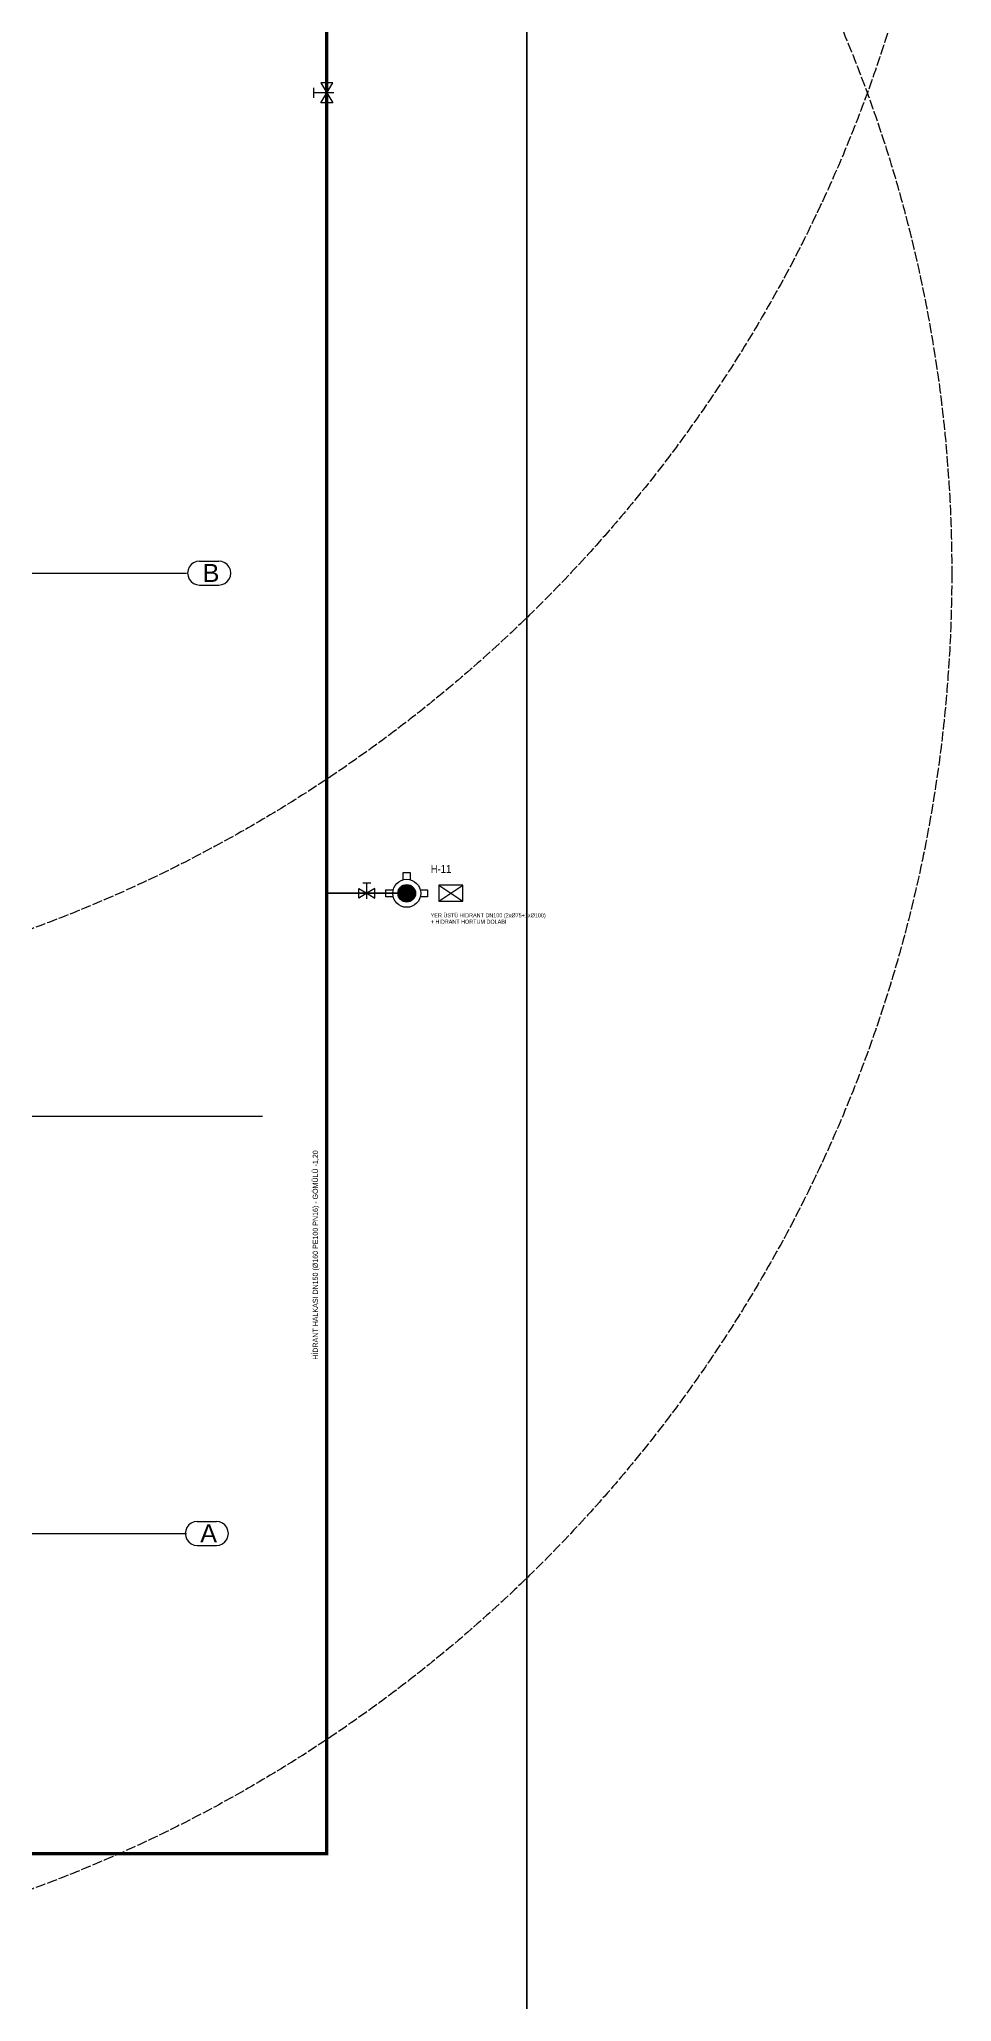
# Model space of a CAD drawing. Header units: centimetres. Extents: x 183171 to 202211, y -17274 to 19108.
# Drawn here: x 199891 to 202171, y 7086 to 11990 of the extents above; entities that cross this region are included whole.
import ezdxf
from ezdxf.enums import TextEntityAlignment as Align

# ---------------------------------------------------------------- set-up
doc = ezdxf.new("R2010")
doc.units = ezdxf.units.CM
doc.header["$LTSCALE"] = 20
doc.linetypes.add('DASHED', pattern=[1.524, 1.27, -0.254])
for name, color, linetype in [('ROTAS-MIMARI', 8, 'CONTINUOUS'), ('ROTAS-MIMARI-AKS', 8, 'CONTINUOUS'), ('ROTAS-PAFTA', 7, 'CONTINUOUS'), ('ROTAS-YANGIN-CAP', 2, 'CONTINUOUS'), ('ROTAS-YANGIN-DOLAP-ETKI', 9, 'DASHED'), ('ROTAS-YANGIN-HIDRANT', 4, 'CONTINUOUS'), ('ROTAS-YANGIN-HIDRANT-BORU', 4, 'DASHED')]:
    doc.layers.add(name, color=color, linetype=linetype)
doc.styles.add('ROTAS', font='arial.ttf')

# ---------------------------------------------------------------- blocks, each defined once
blk = doc.blocks.new('ROTAS-SMB-KELEBEK')
for p, q in [((-5, 13), (5, 13)), ((0, 7), (0, 13)), ((0, -7), (0, 7))]:
    blk.add_line(p, q)
for points in [[(-10, -6), (-10, 6), (0, 0)], [(10, -6), (10, 6), (0, 0)]]:
    blk.add_lwpolyline(points, close=True)
blk = doc.blocks.new('ROTAS-SMB-HIDRANT')
h = blk.add_hatch(color=256)
h.dxf.hatch_style = 1
h.paths.add_polyline_path([(22, 0), (19.1, 11), (11, 19.1), (0, 22), (-11, 19.1), (-19.1, 11), (-22, 0), (-19.1, -11), (-11, -19.1), (0, -22), (11, -19.1), (19.1, -11)])
for points in [[(-9, 35), (-9, 52), (9, 52), (9, 35)], [(-35, -9), (-52, -9), (-52, 9), (-35, 9)], [(35, 9), (52, 9), (52, -9), (35, -9)]]:
    blk.add_lwpolyline(points)
for radius in [35, 22]:
    blk.add_circle((0, 0), radius)
blk = doc.blocks.new('ROTAS-SMB-HORTUM-DOLABI')
for p, q in [((-30, -20), (30, 20)), ((-30, 20), (30, -20))]:
    blk.add_line(p, q)
blk.add_lwpolyline([(-30, -20), (30, -20), (30, 20), (-30, 20)], close=True)

msp = doc.modelspace()

# ---------------------------------------------------------------- linework, layer by layer
at = {"layer": 'ROTAS-MIMARI'}
msp.add_lwpolyline([(184549.9, 9299), (200448.5, 9299)], dxfattribs=at)
at = {"layer": 'ROTAS-MIMARI-AKS'}
for points in [[(184958.8, 10656.3), (200258.8, 10656.3)], [(200291.5, 10686.3), (200283.7, 10685.2), (200276.5, 10682.2), (200270.3, 10677.5), (200265.5, 10671.3), (200262.5, 10664), (200261.5, 10656.3), (200262.5, 10648.5), (200265.5, 10641.3), (200270.3, 10635.1), (200276.5, 10630.3), (200283.7, 10627.3), (200291.5, 10626.3)], [(200291.5, 10686.3), (200339.3, 10686.3)], [(200339.3, 10626.3), (200347.1, 10627.3), (200354.3, 10630.3), (200360.5, 10635.1), (200365.3, 10641.3), (200368.3, 10648.5), (200369.3, 10656.3), (200368.3, 10664), (200365.3, 10671.3), (200360.5, 10677.5), (200354.3, 10682.2), (200347.1, 10685.2), (200339.3, 10686.3)], [(200291.5, 10626.3), (200339.3, 10626.3)], [(184958.8, 8256.3), (200258.8, 8256.3)], [(200285.5, 8286.3), (200277.8, 8285.2), (200270.5, 8282.2), (200264.3, 8277.5), (200259.6, 8271.3), (200256.6, 8264), (200255.5, 8256.3), (200256.6, 8248.5), (200259.6, 8241.3), (200264.3, 8235.1), (200270.5, 8230.3), (200277.8, 8227.3), (200285.5, 8226.3)], [(200285.5, 8286.3), (200333.4, 8286.3)], [(200333.4, 8226.3), (200341.1, 8227.3), (200348.4, 8230.3), (200354.6, 8235.1), (200359.4, 8241.3), (200362.3, 8248.5), (200363.4, 8256.3), (200362.3, 8264), (200359.4, 8271.3), (200354.6, 8277.5), (200348.4, 8282.2), (200341.1, 8285.2), (200333.4, 8286.3)], [(200285.5, 8226.3), (200333.4, 8226.3)]]:
    msp.add_lwpolyline(points, dxfattribs=at)
at = {"layer": 'ROTAS-PAFTA', "const_width": 4}
msp.add_lwpolyline([(184109, 6806), (201109, 6806), (201109, 19106), (184109, 19106)], close=True, dxfattribs=at)
at = {"layer": 'ROTAS-YANGIN-DOLAP-ETKI'}
for centre in [(198671, 13056), (198671, 10656)]:
    msp.add_circle(centre, 3500, dxfattribs=at)
at = {"layer": 'ROTAS-YANGIN-HIDRANT-BORU', "const_width": 8}
msp.add_lwpolyline([(184609, 7456), (200609, 7456), (200609, 16256), (184609, 16256)], close=True, dxfattribs=at)
at = {"layer": 'ROTAS-YANGIN-HIDRANT-BORU', "const_width": 4}
msp.add_lwpolyline([(200609, 9856), (200809, 9856)], dxfattribs=at)

# ---------------------------------------------------------------- block references
at = {"layer": 'ROTAS-YANGIN-HIDRANT', "xscale": 2.5, "yscale": 2.5, "rotation": 90}
msp.add_blockref('ROTAS-SMB-KELEBEK', (200609, 11856), dxfattribs=at)
at = {"layer": 'ROTAS-YANGIN-HIDRANT'}
for name, p in [('ROTAS-SMB-HIDRANT', (200809, 9856)), ('ROTAS-SMB-HORTUM-DOLABI', (200919, 9856))]:
    msp.add_blockref(name, p, dxfattribs=at)
at = {"layer": 'ROTAS-YANGIN-HIDRANT', "xscale": 2, "yscale": 2}
msp.add_blockref('ROTAS-SMB-KELEBEK', (200709, 9856), dxfattribs=at)

# ---------------------------------------------------------------- texts
at = {"layer": 'ROTAS-MIMARI-AKS', "style": 'ROTAS'}
for s, p in [('B', (200299, 10634)), ('A', (200293, 8234))]:
    msp.add_text(s, height=45, dxfattribs=at).set_placement(p)
at = {"layer": 'ROTAS-YANGIN-CAP', "style": 'ROTAS', "width": 0.85}
msp.add_text('HİDRANT HALKASI DN150 (Ø160 PE100 PN16) - GÖMÜLÜ -1,20', height=13, rotation=90, dxfattribs=at).set_placement((200591, 8952), align=Align.BOTTOM_CENTER)
at = {"layer": 'ROTAS-YANGIN-HIDRANT', "style": 'ROTAS', "width": 0.85}
msp.add_text('H-11', height=20, dxfattribs=at).set_placement((200869, 9901), align=Align.BOTTOM_LEFT)
for s, p in [('YER ÜSTÜ HİDRANT DN100 (2xØ75+1xØ100)', (200869, 9806)), ('+ HİDRANT HORTUM DOLABI', (200869, 9790))]:
    msp.add_text(s, height=10, dxfattribs=at).set_placement(p, align=Align.TOP_LEFT)

doc.saveas('drawing.dxf')
